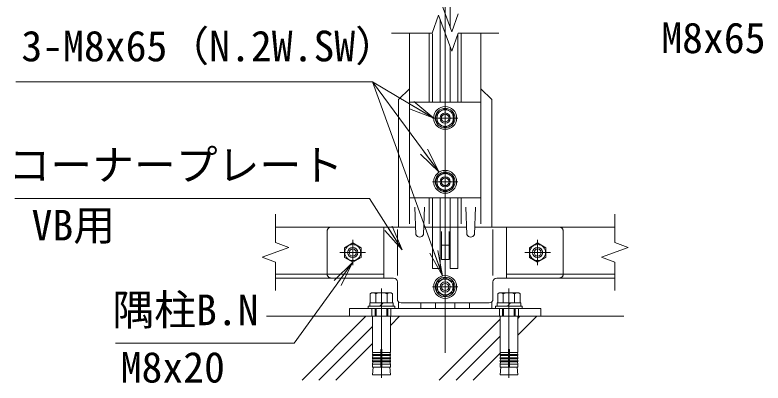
# Model space of a CAD drawing. Units: millimetres, scale not verified. Extents: x -4200 to 4200, y -2970 to 2970.
# Drawn here: x 1519 to 2692, y -1570 to -993 of the extents above; entities that cross this region are included whole.
import ezdxf
from ezdxf.enums import TextEntityAlignment as Align

# ---------------------------------------------------------------- set-up
doc = ezdxf.new("R2010")
doc.units = ezdxf.units.MM
doc.header["$LTSCALE"] = 20
doc.linetypes.add('DASHED', pattern=[7.5, 6, -1.5])
doc.linetypes.add('USER1', pattern=[50.8, 31.75, -6.35, 6.35, -6.35])
for name, color, linetype, lineweight in [('0-2_D-BMK', 2, 'USER1', 13), ('0-3_D-STR3', 3, 'Continuous', 13), ('0-4_D-STR1', 1, 'Continuous', 18), ('0-5_0', 7, 'Continuous', 9), ('0-7_D-STR-DIM', 7, 'Continuous', 9), ('0-8_D-STR-TXT', 7, 'Continuous', 9), ('0-9_D-BGD', 7, 'Continuous', 9), ('0-A_D-DCR-HCH', 7, 'Continuous', 9)]:
    doc.layers.add(name, color=color, linetype=linetype, lineweight=lineweight)
doc.styles.add('ＭＳ ゴシック', font='')
doc.styles.get('ＭＳ ゴシック').set_extended_font_data('MS Gothic')

# ---------------------------------------------------------------- blocks, each defined once
blk = doc.blocks.new('_Open')
at = {"layer": '0-5_0'}
blk.add_line((-20, 3.33), (0, 0), dxfattribs=at)
blk.add_lwpolyline([(-20, -3.33), (0, 0), (-20, 0)], dxfattribs=at)

msp = doc.modelspace()

# ---------------------------------------------------------------- linework, layer by layer
at = {"layer": '0-2_D-BMK'}
for p, q in [((2193.75, -1522.83), (2193.75, -398.47)), ((2173.75, -1154.54), (2213.75, -1154.54)), ((2173.75, -1254.54), (2213.75, -1254.54)), ((2173.75, -1254.54), (2213.75, -1254.54)), ((2048.75, -1385.54), (2048.75, -1345.54)), ((2338.75, -1385.54), (2338.75, -1345.54)), ((2068.75, -1365.54), (2028.75, -1365.54)), ((2318.75, -1365.54), (2358.75, -1365.54)), ((2213.75, -1419.54), (2173.75, -1419.54)), ((2213.75, -1419.54), (2173.75, -1419.54)), ((2093.75, -1422.16), (2093.75, -1562.16)), ((2293.75, -1422.16), (2293.75, -1562.16))]:
    msp.add_line(p, q, dxfattribs=at)
at = {"layer": '0-3_D-STR3'}
for p, q in [((2201.75, -921.97), (2201.75, -1013.1)), ((2185.75, -1129.54), (2185.75, -999.14)), ((2173.75, -1129.54), (2173.75, -1022.56)), ((2213.75, -1129.54), (2213.75, -1022.56)), ((2201.75, -1043.1), (2201.75, -1129.54)), ((2137.75, -1108.55), (2120.75, -1125.55)), ((2249.75, -1108.55), (2266.75, -1125.55)), ((2120.75, -1325.54), (2120.75, -1125.55)), ((2266.75, -1325.54), (2266.75, -1125.55)), ((2193.75, -1139.54), (2180.75, -1147.03)), ((2180.75, -1147.03), (2180.75, -1162.06)), ((2193.75, -1139.54), (2206.75, -1147.03)), ((2206.75, -1147.03), (2206.75, -1162.06)), ((2193.75, -1169.54), (2180.75, -1162.06)), ((2193.75, -1169.54), (2206.75, -1162.06)), ((2193.75, -1239.54), (2180.75, -1247.03)), ((2193.75, -1239.54), (2206.75, -1247.03)), ((2180.75, -1247.03), (2180.75, -1262.06)), ((2206.75, -1247.03), (2206.75, -1262.06)), ((2193.75, -1269.54), (2180.75, -1262.06)), ((2193.75, -1269.54), (2206.75, -1262.06)), ((2173.75, -1320.54), (2173.75, -1279.54)), ((2185.75, -1320.54), (2185.75, -1279.54)), ((2201.75, -1320.54), (2201.75, -1279.54)), ((2213.75, -1320.54), (2213.75, -1279.54)), ((2014.75, -1325.54), (2147.17, -1325.54)), ((2160.34, -1325.54), (2227.17, -1325.54)), ((2240.34, -1325.54), (2372.75, -1325.54)), ((2118.75, -1329.54), (2118.75, -1401.55)), ((2199.75, -1376.54), (2199.75, -1332.49)), ((2268.75, -1329.54), (2268.75, -1401.73)), ((2035.75, -1358.03), (2048.75, -1350.53)), ((2035.75, -1373.04), (2035.75, -1358.03)), ((2048.75, -1350.53), (2061.75, -1358.03)), ((2061.75, -1358.03), (2061.75, -1373.04)), ((2199.75, -1353.89), (2187.75, -1353.89)), ((2048.75, -1380.55), (2035.75, -1373.04)), ((2061.75, -1373.04), (2048.75, -1380.55)), ((2014.75, -1405.54), (2112.75, -1405.54)), ((2274.75, -1405.54), (2372.75, -1405.54)), ((2118.75, -1438.54), (2118.75, -1411.54)), ((2268.75, -1438.54), (2268.75, -1411.54)), ((2076.15, -1444.54), (2076.15, -1430.14)), ((2107.6, -1428.54), (2080.35, -1428.54)), ((2084.95, -1430.14), (2084.95, -1444.54)), ((2102.55, -1430.14), (2102.55, -1444.54)), ((2111.35, -1444.54), (2111.35, -1430.14)), ((2276.15, -1444.54), (2276.15, -1430.14)), ((2307.6, -1428.54), (2280.35, -1428.54)), ((2284.95, -1430.14), (2284.95, -1444.54)), ((2302.55, -1430.14), (2302.55, -1444.54)), ((2311.35, -1444.54), (2311.35, -1430.14)), ((2120.75, -1453.54), (2120.75, -1443.01)), ((2266.75, -1453.54), (2266.75, -1443.01)), ((2083.75, -1465.54), (2083.75, -1453.54)), ((2085.35, -1465.54), (2085.35, -1453.54)), ((2091.25, -1449.54), (2096.25, -1444.54)), ((2102.15, -1465.54), (2102.15, -1453.54)), ((2103.75, -1465.54), (2103.75, -1453.54)), ((2124.75, -1444.54), (2262.75, -1444.54)), ((2155.75, -1453.54), (2155.75, -1444.54)), ((2178.75, -1444.54), (2178.75, -1453.54)), ((2208.75, -1444.54), (2208.75, -1453.54)), ((2231.75, -1453.54), (2231.75, -1444.54)), ((2283.75, -1465.54), (2283.75, -1453.54)), ((2285.35, -1465.54), (2285.35, -1453.54)), ((2291.25, -1449.54), (2296.25, -1444.54)), ((2302.15, -1465.54), (2302.15, -1453.54)), ((2303.75, -1465.54), (2303.75, -1453.54)), ((2093, -1517.96), (2093, -1545.54)), ((2094.5, -1517.96), (2094.5, -1545.54)), ((2293, -1517.96), (2293, -1545.54)), ((2294.5, -1517.96), (2294.5, -1545.54)), ((2093, -1530.54), (2079.34, -1530.54)), ((2093, -1525.54), (2079.75, -1525.54)), ((2093, -1535.54), (2079.75, -1535.54)), ((2094.5, -1525.54), (2107.75, -1525.54)), ((2094.5, -1530.54), (2107.75, -1530.54)), ((2094.5, -1535.54), (2107.75, -1535.54)), ((2293, -1530.54), (2279.34, -1530.54)), ((2293, -1525.54), (2279.75, -1525.54)), ((2293, -1535.54), (2279.75, -1535.54)), ((2294.5, -1525.54), (2307.75, -1525.54)), ((2294.5, -1530.54), (2307.75, -1530.54)), ((2294.5, -1535.54), (2307.75, -1535.54)), ((2093, -1540.54), (2079.75, -1540.54)), ((2094.5, -1540.54), (2107.75, -1540.54)), ((2293, -1540.54), (2279.75, -1540.54)), ((2294.5, -1540.54), (2307.75, -1540.54))]:
    msp.add_line(p, q, dxfattribs=at)
at = {"layer": '0-3_D-STR3', "linetype": 'DASHED'}
for p, q in [((2173.75, -1390.54), (2173.75, -1320.54)), ((2185.75, -1390.54), (2185.75, -1320.54)), ((2201.75, -1390.54), (2201.75, -1320.54)), ((2213.75, -1390.54), (2213.75, -1320.54)), ((2008.75, -1399.54), (2008.75, -1331.54)), ((2378.75, -1399.54), (2378.75, -1331.54)), ((2173.75, -1390.54), (2185.75, -1390.54)), ((2213.75, -1390.54), (2201.75, -1390.54)), ((2078.75, -1465.54), (2078.75, -1453.54)), ((2108.75, -1465.54), (2108.75, -1453.54)), ((2278.75, -1465.54), (2278.75, -1453.54)), ((2308.75, -1465.54), (2308.75, -1453.54))]:
    msp.add_line(p, q, dxfattribs=at)
at = {"layer": '0-3_D-STR3'}
for points in [[(2137.75, -1129.54), (2249.75, -1129.54), (2249.75, -1279.54), (2137.75, -1279.54)], [(2325.75, -1373.04), (2338.75, -1380.55), (2351.75, -1373.04), (2351.75, -1358.03), (2338.75, -1350.53), (2325.75, -1358.03)], [(2206.75, -1427.04), (2193.75, -1434.55), (2180.75, -1427.04), (2180.75, -1412.03), (2193.75, -1404.53), (2206.75, -1412.03)], [(2043.75, -1465.54), (2343.75, -1465.54), (2343.75, -1453.54), (2043.75, -1453.54)], [(2114.75, -1449.54), (2114.75, -1453.54), (2072.75, -1453.54), (2072.75, -1449.54)], [(2314.75, -1449.54), (2314.75, -1453.54), (2272.75, -1453.54), (2272.75, -1449.54)]]:
    msp.add_lwpolyline(points, close=True, dxfattribs=at)
for points in [[(2199.75, -1376.54), (2187.75, -1376.54), (2187.75, -1332.49)], [(2075.35, -1449.54), (2075.35, -1444.54), (2112.15, -1444.54), (2112.15, -1449.54)], [(2275.35, -1449.54), (2275.35, -1444.54), (2312.15, -1444.54), (2312.15, -1449.54)], [(2094.5, -1522.21), (2107.75, -1522.21), (2107.75, -1465.54), (2079.75, -1465.54), (2079.75, -1522.21), (2093, -1522.21)], [(2294.5, -1522.21), (2307.75, -1522.21), (2307.75, -1465.54), (2279.75, -1465.54), (2279.75, -1522.21), (2293, -1522.21)], [(2080.38, -1522.21), (2079.75, -1525.54), (2079.75, -1527.21), (2093, -1527.21)], [(2107.13, -1522.21), (2107.75, -1525.54), (2107.75, -1527.21), (2094.5, -1527.21)], [(2280.38, -1522.21), (2279.75, -1525.54), (2279.75, -1527.21), (2293, -1527.21)], [(2307.13, -1522.21), (2307.75, -1525.54), (2307.75, -1527.21), (2294.5, -1527.21)], [(2080.38, -1527.21), (2079.75, -1530.54), (2079.75, -1532.21), (2093, -1532.21)], [(2080.38, -1532.21), (2079.75, -1535.54), (2079.75, -1537.21), (2093, -1537.21)], [(2107.13, -1527.21), (2107.75, -1530.54), (2107.75, -1532.21), (2094.5, -1532.21)], [(2107.13, -1532.21), (2107.75, -1535.54), (2107.75, -1537.21), (2094.5, -1537.21)], [(2280.38, -1527.21), (2279.75, -1530.54), (2279.75, -1532.21), (2293, -1532.21)], [(2280.38, -1532.21), (2279.75, -1535.54), (2279.75, -1537.21), (2293, -1537.21)], [(2307.13, -1527.21), (2307.75, -1530.54), (2307.75, -1532.21), (2294.5, -1532.21)], [(2307.13, -1532.21), (2307.75, -1535.54), (2307.75, -1537.21), (2294.5, -1537.21)], [(2107.13, -1537.21), (2107.75, -1540.54), (2107.75, -1545.54), (2079.75, -1545.54), (2079.75, -1540.54), (2080.38, -1537.21)], [(2106.7, -1545.54), (2107.75, -1557.54), (2079.75, -1557.54), (2080.8, -1545.54)], [(2107.75, -1545.54), (2094.38, -1545.54), (2079.75, -1545.54)], [(2307.13, -1537.21), (2307.75, -1540.54), (2307.75, -1545.54), (2279.75, -1545.54), (2279.75, -1540.54), (2280.38, -1537.21)], [(2306.7, -1545.54), (2307.75, -1557.54), (2279.75, -1557.54), (2280.8, -1545.54)], [(2307.75, -1545.54), (2294.38, -1545.54), (2279.75, -1545.54)]]:
    msp.add_lwpolyline(points, dxfattribs=at)
for centre, radius in [((2193.75, -1154.54), 18), ((2193.75, -1154.54), 15.4), ((2193.75, -1154.54), 13), ((2193.75, -1154.54), 8), ((2193.75, -1154.54), 6), ((2193.75, -1254.54), 18), ((2193.75, -1254.54), 15.4), ((2193.75, -1254.54), 13), ((2193.75, -1254.54), 8), ((2193.75, -1254.54), 6), ((2048.75, -1365.54), 12.5), ((2048.75, -1365.54), 8), ((2048.75, -1365.54), 5.6), ((2338.75, -1365.54), 12.5), ((2338.75, -1365.54), 8), ((2338.75, -1365.54), 5.6), ((2193.75, -1419.54), 18), ((2193.75, -1419.54), 15.4), ((2193.75, -1419.54), 12.5), ((2193.75, -1419.54), 8), ((2193.75, -1419.54), 5.6)]:
    msp.add_circle(centre, radius, dxfattribs=at)
at = {"layer": '0-3_D-STR3', "linetype": 'DASHED'}
for centre, start, end in [((2014.75, -1331.54), 90, 180), ((2372.75, -1331.54), 0, 90), ((2014.75, -1399.54), 180, 270), ((2372.75, -1399.54), 270, 0)]:
    msp.add_arc(centre, 6, start, end, dxfattribs=at)
at = {"layer": '0-3_D-STR3'}
for centre, radius, start, end in [((2112.75, -1411.54), 6, 0, 90), ((2274.75, -1411.54), 6, 90, 180), ((2080.55, -1435.38), 6.84, 49.96723, 130.03277), ((2093.75, -1453.54), 25, 69.39031, 110.60969), ((2106.95, -1435.26), 6.75, 49.3117, 130.6883), ((2280.55, -1435.38), 6.84, 49.96723, 130.03277), ((2293.75, -1453.54), 25, 69.39031, 110.60969), ((2306.95, -1435.26), 6.75, 49.3117, 130.6883), ((2124.75, -1438.54), 6, 180, 270), ((2262.75, -1438.54), 6, 270, 0), ((2093.75, -1517.96), 0.75, 0, 180), ((2293.75, -1517.96), 0.75, 0, 180)]:
    msp.add_arc(centre, radius, start, end, dxfattribs=at)
at = {"layer": '0-4_D-STR1'}
for p, q in [((2137.75, -1021.12), (2137.75, -1320.54)), ((2168.75, -1021.12), (2168.75, -1129.54)), ((2218.75, -1021.12), (2218.75, -1129.54)), ((2249.75, -1021.12), (2249.75, -1320.54)), ((2168.75, -1279.54), (2168.75, -1320.54)), ((2218.75, -1279.54), (2218.75, -1320.54)), ((2147.75, -1337.3), (2146.25, -1294.3)), ((2159.75, -1337.3), (2161.25, -1294.3)), ((2227.75, -1337.3), (2226.25, -1294.3)), ((2239.75, -1337.3), (2241.25, -1294.3)), ((1927.65, -1325.54), (2097.54, -1325.54)), ((2097.54, -1405.54), (2097.54, -1325.54)), ((2289.97, -1405.54), (2289.97, -1325.54)), ((2459.86, -1325.54), (2289.97, -1325.54)), ((1927.65, -1399.54), (2097.54, -1399.54)), ((1927.65, -1405.54), (2097.54, -1405.54)), ((2459.86, -1399.54), (2289.97, -1399.54)), ((2459.86, -1405.54), (2289.97, -1405.54))]:
    msp.add_line(p, q, dxfattribs=at)
for centre in [(2153.75, -1334.8), (2233.75, -1334.8)]:
    msp.add_arc(centre, 6.5, 202.61986, 337.38014, dxfattribs=at)
at = {"layer": '0-7_D-STR-DIM'}
for p, q in [((2183.49, -962.93), (2204.01, -1019.32)), ((2204.01, -1019.32), (2214.28, -991.12)), ((2109.75, -1021.12), (2173.23, -1021.12)), ((2214.28, -1021.12), (2277.75, -1021.12)), ((1927.65, -1305.28), (1927.65, -1349.89)), ((2459.86, -1305.28), (2459.86, -1349.89)), ((2481, -1357.58), (2438.71, -1372.97)), ((2459.86, -1349.89), (2481, -1357.58)), ((1927.65, -1380.67), (1927.65, -1425.28)), ((2438.71, -1372.97), (2459.86, -1380.67)), ((2459.86, -1380.67), (2459.86, -1425.28))]:
    msp.add_line(p, q, dxfattribs=at)
for points in [[(2173.23, -1021.12), (2183.49, -992.93), (2204.01, -1049.32), (2214.28, -1021.12)], [(1927.65, -1349.89), (1948.79, -1357.58), (1906.51, -1372.97), (1927.65, -1380.67)]]:
    msp.add_lwpolyline(points, dxfattribs=at)
at = {"layer": '0-8_D-STR-TXT'}
for q in [(2183.08, -1237.63), (2188.91, -1400.15)]:
    msp.add_line((2079.78, -1097.78), q, dxfattribs=at)
for points in [[(1520.42, -1097.78), (2079.78, -1097.78), (2174.03, -1153.52)], [(1519, -1280.87), (2075.25, -1280.87), (2125.13, -1359.6)], [(1676.82, -1507.5), (1956.83, -1507.5), (2047.39, -1382.61)]]:
    msp.add_lwpolyline(points, dxfattribs=at)
at = {"layer": '0-9_D-BGD'}
msp.add_line((2473.75, -1465.54), (1913.75, -1465.54), dxfattribs=at)
at = {"layer": '0-A_D-DCR-HCH'}
for p, q in [((1969.27, -1565.54), (2069.27, -1465.54)), ((2107.75, -1480.09), (2122.3, -1465.54)), ((2307.75, -1495.26), (2337.47, -1465.54)), ((2307.75, -1468.74), (2310.95, -1465.54)), ((2184.43, -1565.54), (2279.75, -1470.22)), ((1995.78, -1565.54), (2079.75, -1481.57)), ((2210.95, -1565.54), (2279.75, -1496.74)), ((2022.3, -1565.54), (2079.75, -1508.09)), ((2237.47, -1565.54), (2280.8, -1522.21))]:
    msp.add_line(p, q, dxfattribs=at)

# ---------------------------------------------------------------- block references
at = {"layer": '0-8_D-STR-TXT', "xscale": 2, "yscale": 2}
for p, rotation in [((2175.75, -1154.54), 329.39899), ((2184.27, -1239.24), 306.45229), ((2126.2, -1361.29), 302.35412), ((2189.59, -1402.03), 289.84633), ((2048.56, -1380.99), 54.05425)]:
    msp.add_blockref('_Open', p, dxfattribs=dict(at, rotation=rotation))

# ---------------------------------------------------------------- texts
at = {"layer": '0-8_D-STR-TXT', "style": 'ＭＳ ゴシック'}
for s, p in [('M8x65', (2532.64, -1067.08)), ('3-M8x65（N.2W.SW）', (1529.04, -1079.92)), ('コーナープレート', (1508.85, -1266.64)), ('VB用', (1545, -1361.04)), ('隅柱B.N', (1671.74, -1493.9)), ('M8x20', (1684.73, -1583.91))]:
    msp.add_text(s, height=48.09, dxfattribs=at).set_placement(p, align=Align.BOTTOM_LEFT)

doc.saveas('drawing.dxf')
